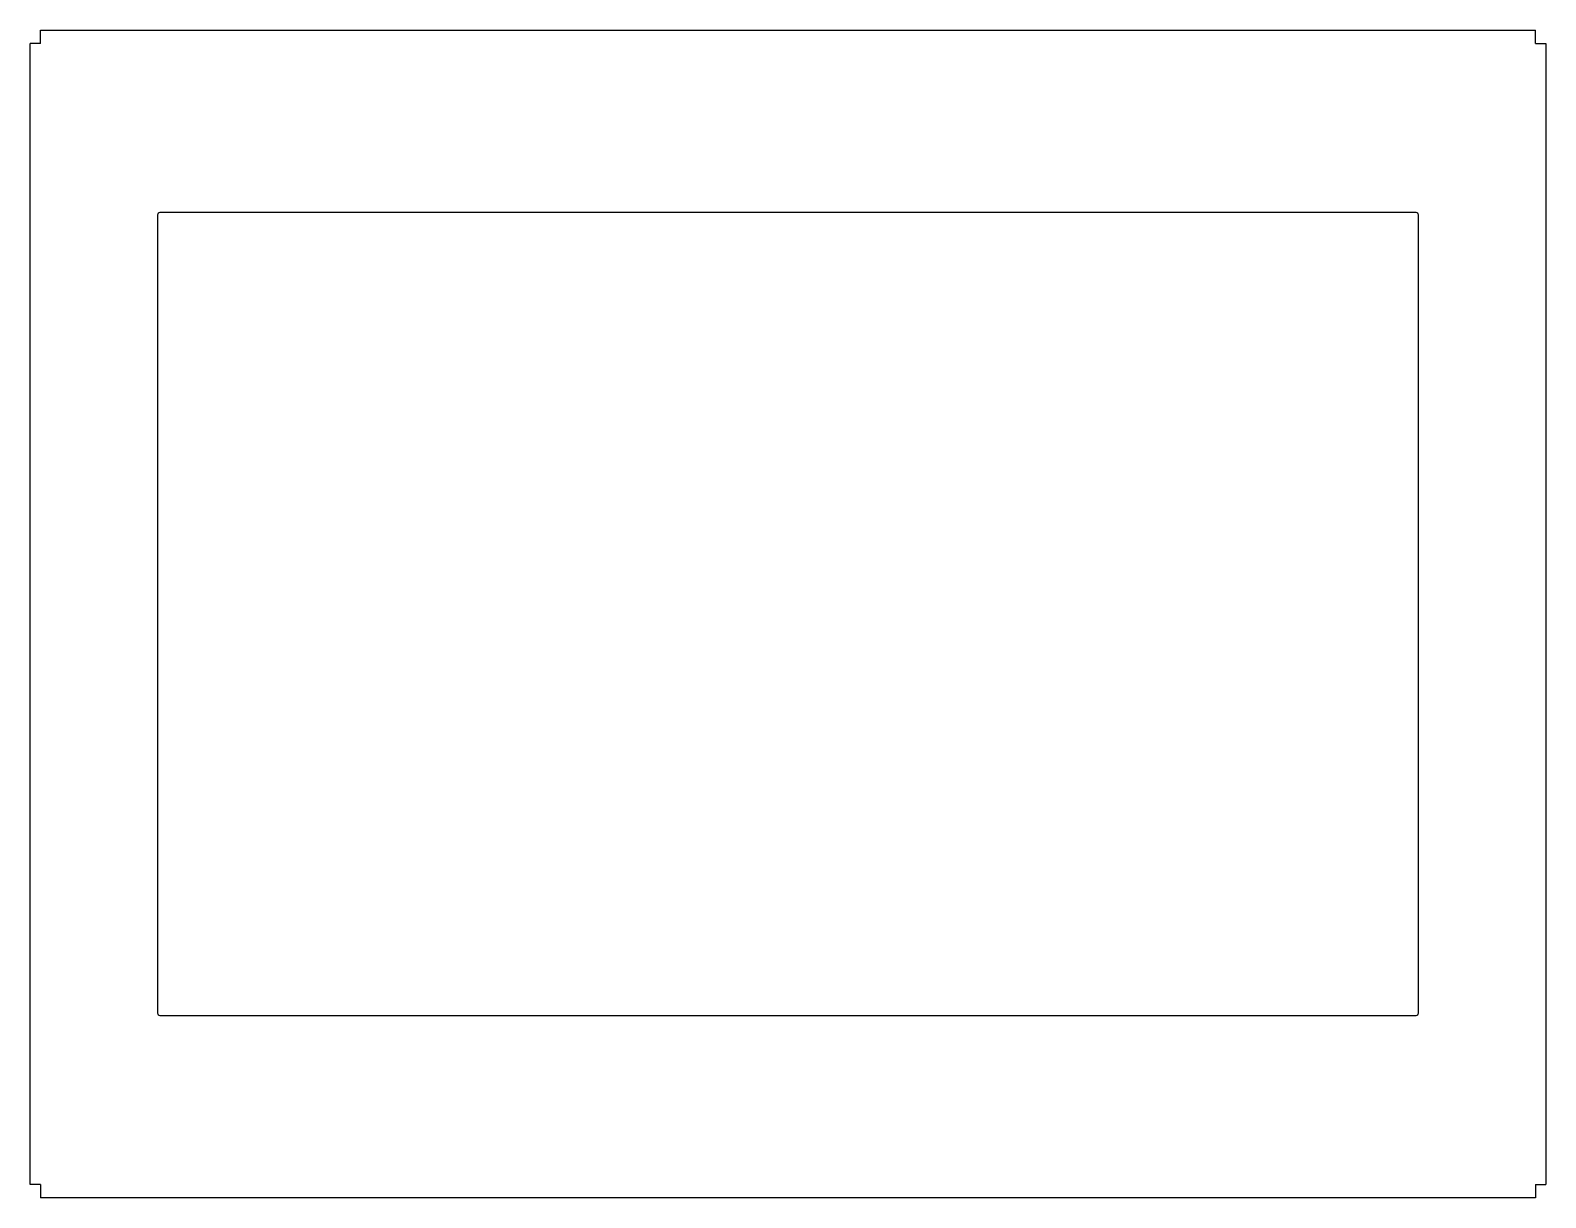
# Model space of a CAD drawing. Header units: millimetres. Extents: x -661 to 661, y -509 to 509.
import ezdxf

# ---------------------------------------------------------------- set-up
doc = ezdxf.new("R2010")
doc.units = ezdxf.units.MM

msp = doc.modelspace()

# ---------------------------------------------------------------- linework, layer by layer
at = {"color": 7, "linetype": 'Continuous', "lineweight": 25}
for p, q in [((-652, 497.5), (-652, 509)), ((-652, 509), (652, 509)), ((652, 497.5), (652, 509)), ((-661, -497.5), (-661, 497.5)), ((-652, 497.5), (-661, 497.5)), ((652, 497.5), (661, 497.5)), ((661, 497.5), (661, -497.5)), ((-550, 348), (-550, -348)), ((548, 350), (-548, 350)), ((550, -348), (550, 348)), ((-548, -350), (548, -350)), ((-652, -497.5), (-661, -497.5)), ((-652, -497.5), (-652, -509)), ((652, -497.5), (661, -497.5)), ((652, -497.5), (652, -509)), ((652, -509), (-652, -509))]:
    msp.add_line(p, q, dxfattribs=at)
for centre, start, end in [((-548, 348), 90, 180), ((548, 348), 360, 90), ((-548, -348), 180, 270), ((548, -348), 270, 0)]:
    msp.add_arc(centre, 2, start, end, dxfattribs=at)

doc.saveas('drawing.dxf')
